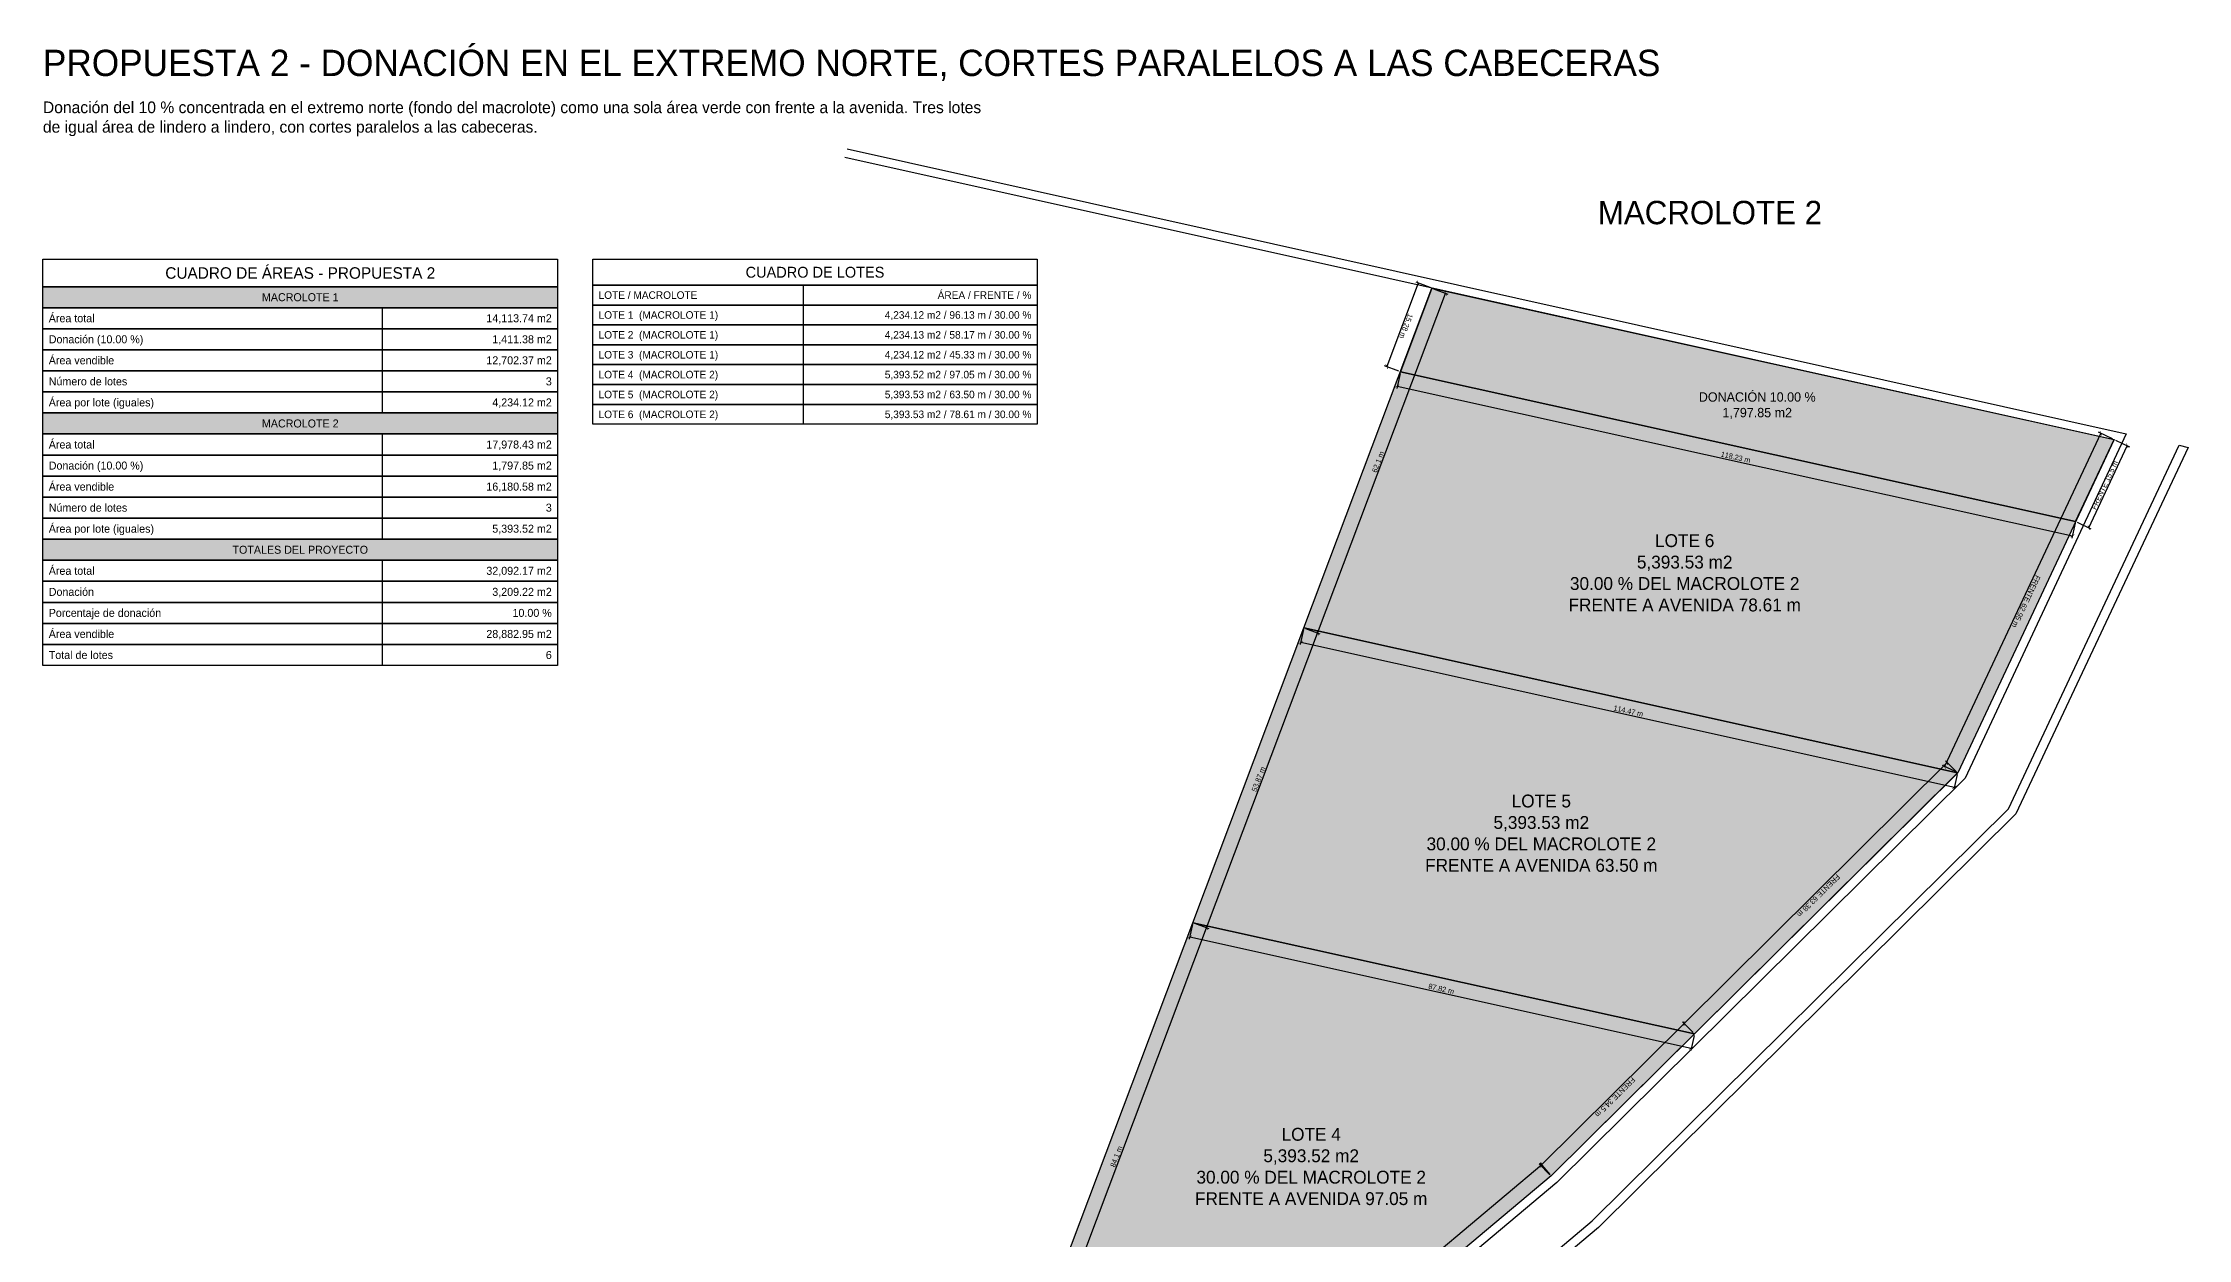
# Model space of a CAD drawing. Header units: metres. Extents: x 357828 to 359147, y 2285078 to 2285507.
# Drawn here: x 358330 to 358696.8, y 2285302.4 to 2285507 of the extents above; entities that cross this region are included whole.
import ezdxf
from ezdxf.enums import TextEntityAlignment as Align

# ---------------------------------------------------------------- set-up
doc = ezdxf.new("R2010")
doc.units = ezdxf.units.M
doc.header["$LTSCALE"] = 0.5
for name, color, linetype in [('COTAS', 6, 'Continuous'), ('DONACION', 3, 'Continuous'), ('LOTES', 2, 'Continuous'), ('TABLA_CONTENIDOS', 7, 'Continuous'), ('TEXTOS', 7, 'Continuous'), ('VIAL_ASFALTO', 8, 'Continuous')]:
    doc.layers.add(name, color=color, linetype=linetype)
doc.styles.add('OpenSansCondensed-Light', font='OpenSansCondensed-Light.ttf')
doc.dimstyles.new('COTAS_M', dxfattribs={"dimtxt": 0.9, "dimasz": 0.6, "dimexe": 0.4, "dimexo": 0.3, "dimgap": 0.2, "dimtad": 1, "dimzin": 12, "dimdsep": 46, "dimtxsty": 'OpenSansCondensed-Light', "dimblk": 'ARCHTICK', "dimcen": 2.5, "dimclrd": 256, "dimclre": 256, "dimclrt": 256, "dimazin": 3, "dimtfac": 0.5, "dimtmove": 2, "dimatfit": 3})

# ---------------------------------------------------------------- blocks, each defined once
blk = doc.blocks.new('_ARCHTICK')
at = {"color": 0, "linetype": 'BYBLOCK', "const_width": 0.15}
blk.add_lwpolyline([(-0.5, -0.5), (0.5, 0.5)], dxfattribs=at)
blk = doc.blocks.new('*D35')
for p, q in [((358526.55, 2285356.24), (358525.98, 2285353.7)), ((358526.07, 2285354.09), (358611.8, 2285335.06)), ((358612.28, 2285337.21), (358611.71, 2285334.67))]:
    blk.add_line(p, q)
at = {"layer": 'Defpoints'}
for p in [(358526.61, 2285356.53), (358526.07, 2285354.09), (358612.34, 2285337.5)]:
    blk.add_point(p, dxfattribs=at)
at = {"layer": 'COTAS', "xscale": 0.6, "yscale": 0.6}
for p, rotation in [((358526.07, 2285354.09), 167.48783987395518), ((358611.8, 2285335.06), -12.512160126044833)]:
    blk.add_blockref('_ARCHTICK', p, dxfattribs=dict(at, rotation=rotation))
at = {"layer": 'COTAS', "insert": (358569.08, 2285345.21), "char_height": 0.9, "attachment_point": 5, "rotation": 347.4878, "style": 'OpenSansCondensed-Light'}
blk.add_mtext('87.82 m', dxfattribs=at)
blk = doc.blocks.new('*D36')
for p, q in [((358610.58, 2285339.28), (358586.09, 2285314.98)), ((358612.13, 2285337.72), (358610.3, 2285339.56)), ((358587.64, 2285313.42), (358585.81, 2285315.27))]:
    blk.add_line(p, q)
at = {"layer": 'Defpoints'}
for p in [(358610.58, 2285339.28), (358612.34, 2285337.5), (358587.85, 2285313.21)]:
    blk.add_point(p, dxfattribs=at)
at = {"layer": 'COTAS', "xscale": 0.6, "yscale": 0.6}
for p, rotation in [((358610.58, 2285339.28), 44.768336017000195), ((358586.09, 2285314.98), -135.2316639829998)]:
    blk.add_blockref('_ARCHTICK', p, dxfattribs=dict(at, rotation=rotation))
at = {"layer": 'COTAS', "insert": (358598.79, 2285326.67), "char_height": 0.9, "attachment_point": 5, "rotation": 224.7683, "style": 'OpenSansCondensed-Light'}
blk.add_mtext('FRENTE 34.5 m', dxfattribs=at)
blk = doc.blocks.new('*D37')
for p, q in [((358586.24, 2285315.12), (358538.46, 2285274.92)), ((358587.66, 2285313.44), (358585.98, 2285315.43)), ((358539.88, 2285273.24), (358538.2, 2285275.23))]:
    blk.add_line(p, q)
at = {"layer": 'Defpoints'}
for p in [(358586.24, 2285315.12), (358587.85, 2285313.21), (358540.07, 2285273.01)]:
    blk.add_point(p, dxfattribs=at)
at = {"layer": 'COTAS', "xscale": 0.6, "yscale": 0.6}
for p, rotation in [((358586.24, 2285315.12), 40.0757878653944), ((358538.46, 2285274.92), -139.9242121346056)]:
    blk.add_blockref('_ARCHTICK', p, dxfattribs=dict(at, rotation=rotation))
at = {"layer": 'COTAS', "insert": (358562.77, 2285294.53), "char_height": 0.9, "attachment_point": 5, "rotation": 220.0758, "style": 'OpenSansCondensed-Light'}
blk.add_mtext('FRENTE 62.44 m', dxfattribs=at)
blk = doc.blocks.new('*D39')
for p, q in [((358499.32, 2285276.94), (358528.95, 2285355.65)), ((358526.89, 2285356.42), (358529.33, 2285355.51)), ((358497.26, 2285277.71), (358499.69, 2285276.8))]:
    blk.add_line(p, q)
at = {"layer": 'Defpoints'}
for p in [(358526.61, 2285356.53), (358496.98, 2285277.82), (358499.32, 2285276.94)]:
    blk.add_point(p, dxfattribs=at)
at = {"layer": 'COTAS', "xscale": 0.6, "yscale": 0.6}
for p, rotation in [((358528.95, 2285355.65), 69.37021464776149), ((358499.32, 2285276.94), 249.3702146477615)]:
    blk.add_blockref('_ARCHTICK', p, dxfattribs=dict(at, rotation=rotation))
at = {"layer": 'COTAS', "insert": (358513.53, 2285316.52), "char_height": 0.9, "attachment_point": 5, "rotation": 69.3702, "style": 'OpenSansCondensed-Light'}
blk.add_mtext('84.1 m', dxfattribs=at)
blk = doc.blocks.new('*D40')
for p, q in [((358545.87, 2285406.84), (358548.3, 2285405.92)), ((358528.95, 2285355.65), (358547.93, 2285406.06)), ((358526.89, 2285356.42), (358529.33, 2285355.51))]:
    blk.add_line(p, q)
at = {"layer": 'Defpoints'}
for p in [(358545.59, 2285406.94), (358526.61, 2285356.53), (358528.95, 2285355.65)]:
    blk.add_point(p, dxfattribs=at)
at = {"layer": 'COTAS', "xscale": 0.6, "yscale": 0.6}
for p, rotation in [((358547.93, 2285406.06), 69.37021464781145), ((358528.95, 2285355.65), 249.37021464781145)]:
    blk.add_blockref('_ARCHTICK', p, dxfattribs=dict(at, rotation=rotation))
at = {"layer": 'COTAS', "insert": (358537.83, 2285381.08), "char_height": 0.9, "attachment_point": 5, "rotation": 69.3702, "style": 'OpenSansCondensed-Light'}
blk.add_mtext('53.87 m', dxfattribs=at)
blk = doc.blocks.new('*D41')
for p, q in [((358545.53, 2285406.65), (358544.96, 2285404.11)), ((358545.05, 2285404.5), (358656.8, 2285379.7)), ((358657.28, 2285381.85), (358656.71, 2285379.31))]:
    blk.add_line(p, q)
at = {"layer": 'Defpoints'}
for p in [(358545.59, 2285406.94), (358545.05, 2285404.5), (358657.34, 2285382.14)]:
    blk.add_point(p, dxfattribs=at)
at = {"layer": 'COTAS', "xscale": 0.6, "yscale": 0.6}
for p, rotation in [((358545.05, 2285404.5), 167.4878398737112), ((358656.8, 2285379.7), -12.512160126288794)]:
    blk.add_blockref('_ARCHTICK', p, dxfattribs=dict(at, rotation=rotation))
at = {"layer": 'COTAS', "insert": (358601.06, 2285392.74), "char_height": 0.9, "attachment_point": 5, "rotation": 347.4878, "style": 'OpenSansCondensed-Light'}
blk.add_mtext('114.47 m', dxfattribs=at)
blk = doc.blocks.new('*D42')
for p, q in [((358655.58, 2285383.92), (358610.58, 2285339.28)), ((358657.13, 2285382.35), (358655.3, 2285384.2)), ((358612.13, 2285337.72), (358610.3, 2285339.56))]:
    blk.add_line(p, q)
at = {"layer": 'Defpoints'}
for p in [(358655.58, 2285383.92), (358657.34, 2285382.14), (358612.34, 2285337.5)]:
    blk.add_point(p, dxfattribs=at)
at = {"layer": 'COTAS', "xscale": 0.6, "yscale": 0.6}
for p, rotation in [((358655.58, 2285383.92), 44.76833601664373), ((358610.58, 2285339.28), -135.23166398335627)]:
    blk.add_blockref('_ARCHTICK', p, dxfattribs=dict(at, rotation=rotation))
at = {"layer": 'COTAS', "insert": (358633.54, 2285361.14), "char_height": 0.9, "attachment_point": 5, "rotation": 224.7683, "style": 'OpenSansCondensed-Light'}
blk.add_mtext('FRENTE 63.38 m', dxfattribs=at)
blk = doc.blocks.new('*D43')
for p, q in [((358562.02, 2285450.47), (358561.46, 2285447.93)), ((358561.54, 2285448.32), (358676.97, 2285422.7)), ((358677.45, 2285424.85), (358676.88, 2285422.31))]:
    blk.add_line(p, q)
at = {"layer": 'Defpoints'}
for p in [(358562.09, 2285450.76), (358561.54, 2285448.32), (358677.51, 2285425.14)]:
    blk.add_point(p, dxfattribs=at)
at = {"layer": 'COTAS', "xscale": 0.6, "yscale": 0.6}
for p, rotation in [((358561.54, 2285448.32), 167.4878398739479), ((358676.97, 2285422.7), -12.512160126052095)]:
    blk.add_blockref('_ARCHTICK', p, dxfattribs=dict(at, rotation=rotation))
at = {"layer": 'COTAS', "insert": (358619.4, 2285436.15), "char_height": 0.9, "attachment_point": 5, "rotation": 347.4878, "style": 'OpenSansCondensed-Light'}
blk.add_mtext('118.23 m', dxfattribs=at)
blk = doc.blocks.new('*D44')
for p, q in [((358679.78, 2285424.08), (358686.35, 2285438.12)), ((358684.36, 2285439.05), (358686.72, 2285437.95)), ((358677.78, 2285425.02), (358680.14, 2285423.91))]:
    blk.add_line(p, q)
at = {"layer": 'Defpoints'}
for p in [(358684.09, 2285439.18), (358677.51, 2285425.14), (358679.78, 2285424.08)]:
    blk.add_point(p, dxfattribs=at)
at = {"layer": 'COTAS', "xscale": 0.6, "yscale": 0.6}
for p, rotation in [((358686.35, 2285438.12), 64.89237650337665), ((358679.78, 2285424.08), 244.89237650337665)]:
    blk.add_blockref('_ARCHTICK', p, dxfattribs=dict(at, rotation=rotation))
at = {"layer": 'COTAS', "insert": (358682.48, 2285431.38), "char_height": 0.9, "attachment_point": 5, "rotation": 64.8924, "style": 'OpenSansCondensed-Light'}
blk.add_mtext('FRENTE 15.5 m', dxfattribs=at)
blk = doc.blocks.new('*D45')
for p, q in [((358681.83, 2285440.24), (358655.12, 2285383.24)), ((358683.82, 2285439.31), (358681.46, 2285440.41)), ((358657.11, 2285382.31), (358654.75, 2285383.41))]:
    blk.add_line(p, q)
at = {"layer": 'Defpoints'}
for p in [(358681.83, 2285440.24), (358684.09, 2285439.18), (358657.38, 2285382.18)]:
    blk.add_point(p, dxfattribs=at)
at = {"layer": 'COTAS', "xscale": 0.6, "yscale": 0.6}
for p, rotation in [((358681.83, 2285440.24), 64.8923765035754), ((358655.12, 2285383.24), -115.1076234964246)]:
    blk.add_blockref('_ARCHTICK', p, dxfattribs=dict(at, rotation=rotation))
at = {"layer": 'COTAS', "insert": (358669.06, 2285411.46), "char_height": 0.9, "attachment_point": 5, "rotation": 244.8924, "style": 'OpenSansCondensed-Light'}
blk.add_mtext('FRENTE 62.95 m', dxfattribs=at)
blk = doc.blocks.new('*D46')
for p, q in [((358547.93, 2285406.06), (358569.81, 2285464.18)), ((358567.75, 2285464.95), (358570.18, 2285464.04)), ((358545.87, 2285406.84), (358548.3, 2285405.92))]:
    blk.add_line(p, q)
at = {"layer": 'Defpoints'}
for p in [(358567.47, 2285465.06), (358545.59, 2285406.94), (358547.93, 2285406.06)]:
    blk.add_point(p, dxfattribs=at)
at = {"layer": 'COTAS', "xscale": 0.6, "yscale": 0.6}
for p, rotation in [((358569.81, 2285464.18), 69.3702146478494), ((358547.93, 2285406.06), 249.3702146478494)]:
    blk.add_blockref('_ARCHTICK', p, dxfattribs=dict(at, rotation=rotation))
at = {"layer": 'COTAS', "insert": (358558.26, 2285435.35), "char_height": 0.9, "attachment_point": 5, "rotation": 69.3702, "style": 'OpenSansCondensed-Light'}
blk.add_mtext('62.1 m', dxfattribs=at)
blk = doc.blocks.new('*D47')
for p, q in [((358565.13, 2285465.94), (358559.75, 2285451.64)), ((358567.19, 2285465.17), (358564.76, 2285466.08)), ((358561.81, 2285450.86), (358559.37, 2285451.78))]:
    blk.add_line(p, q)
at = {"layer": 'Defpoints'}
for p in [(358565.13, 2285465.94), (358567.47, 2285465.06), (358562.09, 2285450.76)]:
    blk.add_point(p, dxfattribs=at)
at = {"layer": 'COTAS', "xscale": 0.6, "yscale": 0.6}
for p, rotation in [((358565.13, 2285465.94), 69.37021464814865), ((358559.75, 2285451.64), -110.62978535185135)]:
    blk.add_blockref('_ARCHTICK', p, dxfattribs=dict(at, rotation=rotation))
at = {"layer": 'COTAS', "insert": (358563.05, 2285458.56), "char_height": 0.9, "attachment_point": 5, "rotation": 249.3702, "style": 'OpenSansCondensed-Light'}
blk.add_mtext('15.28 m', dxfattribs=at)
blk = doc.blocks.new('TABLA_CONTENIDOS_P2')
at = {"layer": 'TABLA_CONTENIDOS', "transparency": 33554508}
for points in [[(0, -4.68), (88, -4.68), (88, -8.28), (0, -8.28)], [(0, -26.28), (88, -26.28), (88, -29.88), (0, -29.88)], [(0, -47.88), (88, -47.88), (88, -51.48), (0, -51.48)]]:
    blk.add_hatch(color=8, dxfattribs=at).paths.add_polyline_path(points)
at = {"layer": 'TABLA_CONTENIDOS'}
for p, q in [((58, -8.28), (58, -11.88)), ((58, -11.88), (58, -15.48)), ((58, -15.48), (58, -19.08)), ((58, -19.08), (58, -22.68)), ((58, -22.68), (58, -26.28)), ((58, -29.88), (58, -33.48)), ((58, -33.48), (58, -37.08)), ((58, -37.08), (58, -40.68)), ((58, -40.68), (58, -44.28)), ((58, -44.28), (58, -47.88)), ((58, -51.48), (58, -55.08)), ((58, -55.08), (58, -58.68)), ((58, -58.68), (58, -62.28)), ((58, -62.28), (58, -65.88)), ((58, -65.88), (58, -69.48))]:
    blk.add_line(p, q, dxfattribs=at)
for points in [[(0, 0), (88, 0), (88, -4.68), (0, -4.68)], [(0, -4.68), (88, -4.68), (88, -8.28), (0, -8.28)], [(0, -8.28), (88, -8.28), (88, -11.88), (0, -11.88)], [(0, -11.88), (88, -11.88), (88, -15.48), (0, -15.48)], [(0, -15.48), (88, -15.48), (88, -19.08), (0, -19.08)], [(0, -19.08), (88, -19.08), (88, -22.68), (0, -22.68)], [(0, -22.68), (88, -22.68), (88, -26.28), (0, -26.28)], [(0, -26.28), (88, -26.28), (88, -29.88), (0, -29.88)], [(0, -29.88), (88, -29.88), (88, -33.48), (0, -33.48)], [(0, -33.48), (88, -33.48), (88, -37.08), (0, -37.08)], [(0, -37.08), (88, -37.08), (88, -40.68), (0, -40.68)], [(0, -40.68), (88, -40.68), (88, -44.28), (0, -44.28)], [(0, -44.28), (88, -44.28), (88, -47.88), (0, -47.88)], [(0, -47.88), (88, -47.88), (88, -51.48), (0, -51.48)], [(0, -51.48), (88, -51.48), (88, -55.08), (0, -55.08)], [(0, -55.08), (88, -55.08), (88, -58.68), (0, -58.68)], [(0, -58.68), (88, -58.68), (88, -62.28), (0, -62.28)], [(0, -62.28), (88, -62.28), (88, -65.88), (0, -65.88)], [(0, -65.88), (88, -65.88), (88, -69.48), (0, -69.48)]]:
    blk.add_lwpolyline(points, close=True, dxfattribs=at)
for s, height, p in [('CUADRO DE ÁREAS - PROPUESTA 2', 1.9656, (44, -2.34)), ('MACROLOTE 1', 1.368, (44, -6.48)), ('MACROLOTE 2', 1.368, (44, -28.08)), ('TOTALES DEL PROYECTO', 1.368, (44, -49.68))]:
    blk.add_text(s, height=height, dxfattribs=at).set_placement(p, align=Align.MIDDLE_CENTER)
for s, p in [('Área total', (1, -10.08)), ('Donación (10.00 %)', (1, -13.68)), ('Área vendible', (1, -17.28)), ('Número de lotes', (1, -20.88)), ('Área por lote (iguales)', (1, -24.48)), ('Área total', (1, -31.68)), ('Donación (10.00 %)', (1, -35.28)), ('Área vendible', (1, -38.88)), ('Número de lotes', (1, -42.48)), ('Área por lote (iguales)', (1, -46.08)), ('Área total', (1, -53.28)), ('Donación', (1, -56.88)), ('Porcentaje de donación', (1, -60.48)), ('Área vendible', (1, -64.08)), ('Total de lotes', (1, -67.68))]:
    blk.add_text(s, height=1.368, dxfattribs=at).set_placement(p, align=Align.MIDDLE_LEFT)
for s, height, p in [('14,113.74 m2', 1.368, (87, -10.08)), ('1,411.38 m2', 1.368, (87, -13.68)), ('12,702.37 m2', 1.368, (87, -17.28)), ('3', 1.37, (87, -20.88)), ('4,234.12 m2', 1.368, (87, -24.48)), ('17,978.43 m2', 1.368, (87, -31.68)), ('1,797.85 m2', 1.368, (87, -35.28)), ('16,180.58 m2', 1.368, (87, -38.88)), ('3', 1.37, (87, -42.48)), ('5,393.52 m2', 1.368, (87, -46.08)), ('32,092.17 m2', 1.368, (87, -53.28)), ('3,209.22 m2', 1.368, (87, -56.88)), ('10.00 %', 1.368, (87, -60.48)), ('28,882.95 m2', 1.368, (87, -64.08)), ('6', 1.37, (87, -67.68))]:
    blk.add_text(s, height=height, dxfattribs=at).set_placement(p, align=Align.MIDDLE_RIGHT)
blk = doc.blocks.new('TABLA_CONTENIDOS_P2_LOTES')
at = {"layer": 'TABLA_CONTENIDOS'}
for p, q in [((36, -4.42), (36, -7.82)), ((36, -7.82), (36, -11.22)), ((36, -11.22), (36, -14.62)), ((36, -14.62), (36, -18.02)), ((36, -18.02), (36, -21.42)), ((36, -21.42), (36, -24.82)), ((36, -24.82), (36, -28.22))]:
    blk.add_line(p, q, dxfattribs=at)
for points in [[(0, 0), (76, 0), (76, -4.42), (0, -4.42)], [(0, -4.42), (76, -4.42), (76, -7.82), (0, -7.82)], [(0, -7.82), (76, -7.82), (76, -11.22), (0, -11.22)], [(0, -11.22), (76, -11.22), (76, -14.62), (0, -14.62)], [(0, -14.62), (76, -14.62), (76, -18.02), (0, -18.02)], [(0, -18.02), (76, -18.02), (76, -21.42), (0, -21.42)], [(0, -21.42), (76, -21.42), (76, -24.82), (0, -24.82)], [(0, -24.82), (76, -24.82), (76, -28.22), (0, -28.22)]]:
    blk.add_lwpolyline(points, close=True, dxfattribs=at)
blk.add_text('CUADRO DE LOTES', height=1.8564, dxfattribs=at).set_placement((38, -2.21), align=Align.MIDDLE_CENTER)
for s, p in [('LOTE / MACROLOTE', (1, -6.12)), ('LOTE 1  (MACROLOTE 1)', (1, -9.52)), ('LOTE 2  (MACROLOTE 1)', (1, -12.92)), ('LOTE 3  (MACROLOTE 1)', (1, -16.32)), ('LOTE 4  (MACROLOTE 2)', (1, -19.72)), ('LOTE 5  (MACROLOTE 2)', (1, -23.12)), ('LOTE 6  (MACROLOTE 2)', (1, -26.52))]:
    blk.add_text(s, height=1.292, dxfattribs=at).set_placement(p, align=Align.MIDDLE_LEFT)
for s, p in [('ÁREA / FRENTE / %', (75, -6.12)), ('4,234.12 m2 / 96.13 m / 30.00 %', (75, -9.52)), ('4,234.13 m2 / 58.17 m / 30.00 %', (75, -12.92)), ('4,234.12 m2 / 45.33 m / 30.00 %', (75, -16.32)), ('5,393.52 m2 / 97.05 m / 30.00 %', (75, -19.72)), ('5,393.53 m2 / 63.50 m / 30.00 %', (75, -23.12)), ('5,393.53 m2 / 78.61 m / 30.00 %', (75, -26.52))]:
    blk.add_text(s, height=1.292, dxfattribs=at).set_placement(p, align=Align.MIDDLE_RIGHT)

msp = doc.modelspace()

# ---------------------------------------------------------------- hatches: boundary and pattern name
at = {"layer": 'DONACION', "transparency": 33554546}
msp.add_hatch(color=3, dxfattribs=at).paths.add_polyline_path([(358567.47, 2285465.06), (358684.09, 2285439.18), (358677.513, 2285425.144), (358562.086, 2285450.759)])
at = {"layer": 'LOTES', "transparency": 33554534}
for points in [[(358562.086, 2285450.759), (358677.513, 2285425.144), (358684.09, 2285439.18), (358657.38, 2285382.18), (358657.341, 2285382.142), (358545.59, 2285406.941), (358567.47, 2285465.06)], [(358612.342, 2285337.504), (358526.612, 2285356.529), (358545.59, 2285406.941), (358657.341, 2285382.142)], [(358526.612, 2285356.529), (358612.342, 2285337.504), (358587.85, 2285313.21), (358540.07, 2285273.01), (358537.79, 2285271.55), (358535.22, 2285270.6), (358532.49, 2285270.25), (358529.76, 2285270.54), (358529.75, 2285270.53), (358496.98, 2285277.82)]]:
    msp.add_hatch(color=2, dxfattribs=at).paths.add_polyline_path(points)

# ---------------------------------------------------------------- linework, layer by layer
at = {"layer": 'DONACION'}
msp.add_lwpolyline([(358567.47, 2285465.06), (358684.09, 2285439.18), (358677.513, 2285425.144), (358562.086, 2285450.759)], close=True, dxfattribs=at)
at = {"layer": 'LOTES'}
for points in [[(358562.086, 2285450.759), (358677.513, 2285425.144), (358684.09, 2285439.18), (358657.38, 2285382.18), (358657.341, 2285382.142), (358545.59, 2285406.941), (358567.47, 2285465.06)], [(358612.342, 2285337.504), (358526.612, 2285356.529), (358545.59, 2285406.941), (358657.341, 2285382.142)], [(358526.612, 2285356.529), (358612.342, 2285337.504), (358587.85, 2285313.21), (358540.07, 2285273.01), (358537.79, 2285271.55), (358535.22, 2285270.6), (358532.49, 2285270.25), (358529.76, 2285270.54), (358529.75, 2285270.53), (358496.98, 2285277.82)]]:
    msp.add_lwpolyline(points, close=True, dxfattribs=at)
at = {"layer": 'VIAL_ASFALTO'}
for points in [[(358467.11, 2285487.5), (358684.09, 2285439.18), (358657.38, 2285382.18), (358587.85, 2285313.21), (358540.07, 2285273.01)], [(358467.52, 2285488.88), (358686.15, 2285440.14), (358658.62, 2285381.22), (358588.81, 2285312.1), (358541.04, 2285271.9)], [(358666.05, 2285375.99), (358695.24, 2285438.22)], [(358696.75, 2285437.8), (358667.29, 2285375.16)], [(358695.24, 2285438.22), (358696.75, 2285437.8)], [(358594.87, 2285305.5), (358666.05, 2285375.99)], [(358667.29, 2285375.16), (358595.97, 2285304.4)], [(358540.35, 2285259.51), (358594.87, 2285305.5)], [(358595.97, 2285304.4), (358541.31, 2285258.41)]]:
    msp.add_lwpolyline(points, dxfattribs=at)

# ---------------------------------------------------------------- block references
at = {"layer": 'TABLA_CONTENIDOS'}
for name, p in [('TABLA_CONTENIDOS_P2', (358330, 2285470)), ('TABLA_CONTENIDOS_P2_LOTES', (358424, 2285470))]:
    msp.add_blockref(name, p, dxfattribs=at)

# ---------------------------------------------------------------- texts
at = {"layer": 'TEXTOS'}
msp.add_text('PROPUESTA 2 - DONACIÓN EN EL EXTREMO NORTE, CORTES PARALELOS A LAS CABECERAS', height=4.5, dxfattribs=at).set_placement((358330, 2285500), align=Align.BOTTOM_LEFT)
at = {"layer": 'TEXTOS', "color": 4}
msp.add_text('MACROLOTE 2', height=4, dxfattribs=at).set_placement((358615, 2285478), align=Align.MIDDLE_CENTER)
at = {"layer": 'TEXTOS', "insert": (358330, 2285497), "char_height": 2, "width": 160, "attachment_point": 1}
msp.add_mtext('Donación del 10 % concentrada en el extremo norte (fondo del macrolote) como una sola área verde con frente a la avenida. Tres lotes de igual área de lindero a lindero, con cortes paralelos a las cabeceras.', dxfattribs=at)
at = {"layer": 'TEXTOS', "attachment_point": 5}
for s, insert, char_height in [('DONACIÓN 10.00 %\\P1,797.85 m2', (358623.088, 2285444.97), 1.6), ('LOTE 6\\P5,393.53 m2\\P30.00 % DEL MACROLOTE 2\\PFRENTE A AVENIDA 78.61 m', (358610.686, 2285416.362), 2.2), ('LOTE 5\\P5,393.53 m2\\P30.00 % DEL MACROLOTE 2\\PFRENTE A AVENIDA 63.50 m', (358586.174, 2285371.823), 2.2), ('LOTE 4\\P5,393.52 m2\\P30.00 % DEL MACROLOTE 2\\PFRENTE A AVENIDA 97.05 m', (358546.83, 2285314.813), 2.2)]:
    msp.add_mtext(s, dxfattribs=dict(at, insert=insert, char_height=char_height))

# ---------------------------------------------------------------- dimensions: what is measured, and where the dimension line sits
at = {"layer": 'COTAS'}
for base, p1, p2, angle, picture, middle in [((358547.93, 2285406.06), (358545.59, 2285406.941), (358567.47, 2285465.06), 69.37021, '*D46', (358558.261, 2285435.349)), ((358565.13, 2285465.941), (358567.47, 2285465.06), (358562.086, 2285450.759), 249.37021, '*D47', (358563.047, 2285458.561)), ((358561.5446, 2285448.3186), (358562.0862, 2285450.7592), (358677.5128, 2285425.144), 347.48784, '*D43', (358619.3987, 2285436.1455)), ((358528.951, 2285355.649), (358526.612, 2285356.529), (358545.59, 2285406.941), 69.37021, '*D40', (358537.832, 2285381.083)), ((358545.048, 2285404.5), (358545.59, 2285406.941), (358657.341, 2285382.142), 347.48784, '*D41', (358601.065, 2285392.735)), ((358499.32, 2285276.939), (358496.98, 2285277.82), (358526.612, 2285356.529), 69.37021, '*D39', (358513.527, 2285316.523)), ((358526.07, 2285354.089), (358526.612, 2285356.529), (358612.342, 2285337.504), 347.48784, '*D35', (358569.076, 2285345.211))]:
    dim = msp.add_linear_dim(base=base, p1=p1, p2=p2, angle=angle, dimstyle='COTAS_M', dxfattribs=at)
    dim.commit()
    dim.dimension.update_dxf_attribs({"geometry": picture, "text_midpoint": middle})
for base, p1, p2, angle, picture, middle in [((358681.826, 2285440.241), (358684.09, 2285439.18), (358657.38, 2285382.18), 244.89238, '*D45', (358669.06, 2285411.465)), ((358679.777, 2285424.083), (358677.513, 2285425.144), (358684.09, 2285439.18), 64.89238, '*D44', (358682.477, 2285431.377)), ((358655.581, 2285383.916), (358657.341, 2285382.142), (358612.342, 2285337.504), 224.76834, '*D42', (358633.539, 2285361.136)), ((358610.581, 2285339.279), (358612.342, 2285337.504), (358587.85, 2285313.21), 224.76834, '*D36', (358598.793, 2285326.671)), ((358586.24, 2285315.123), (358587.85, 2285313.21), (358540.07, 2285273.01), 220.07579, '*D37', (358562.769, 2285294.526))]:
    dim = msp.add_linear_dim(base=base, p1=p1, p2=p2, angle=angle, text='FRENTE <>', dimstyle='COTAS_M', dxfattribs=at)
    dim.commit()
    dim.dimension.update_dxf_attribs({"geometry": picture, "text_midpoint": middle})

doc.saveas('drawing.dxf')
